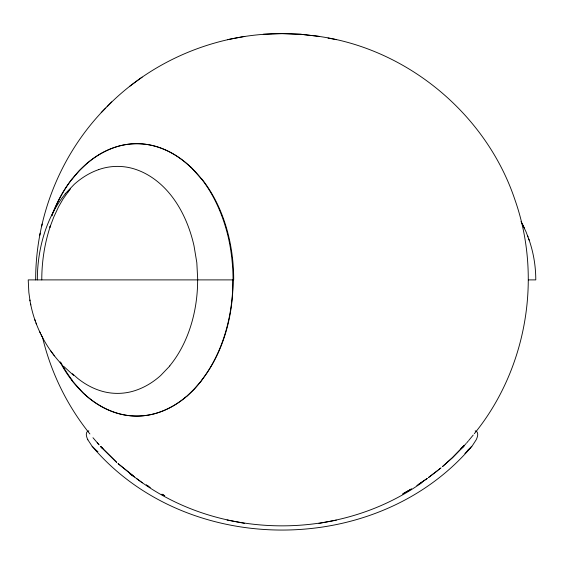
<?xml version="1.0" encoding="UTF-8"?>
<svg xmlns="http://www.w3.org/2000/svg" width="564" height="564" viewBox="0 0 564 564"><rect width="100%" height="100%" fill="white"/><g stroke="black" fill="none" stroke-linecap="round" stroke-linejoin="round"><path stroke-width="0.85" d="M53.065 212.854C60.82 193.374 72.509 175.08 88.95 161.812A139.597 98.707 -90 0 1 114.316 147.535C128.789 142.41 144.941 142.417 159.415 147.549A139.745 98.813 -90 0 1 184.759 161.833C198.042 172.535 208.264 186.628 215.758 201.87A138.899 98.221 90 0 1 228.681 239.023C240.476 294.182 229.266 359.762 184.752 397.965M41.778 279.892C41.764 261.611 44.612 243.317 50.393 225.974L49.921 227.271L53.799 216.978L58.557 206.826L62.956 199.155L68.907 190.759M35.673 279.892C35.539 216.414 61.06 153.246 105.672 108.041M41.609 226.488L42.152 223.993M39.79 235.251L40.241 233.165M51.916 215.822L52.776 213.594M473.238 435.027L468.684 440.533M474.331 433.681C526.741 369.314 542.497 277.692 514.819 199.452C485.343 111.594 402.527 44.676 310.172 35.342M71.945 179.281L79.362 170.61L87.096 163.222M201.792 380.503L194.368 389.174L186.635 396.562M67.454 192.557L70.444 188.94M467.281 450.735L472.265 445.835L476.178 439.807A25.62 21.594 41.3 0 0 477.172 437.347C478.032 435.189 478.23 431.284 475.191 430.847M466.745 442.825L468.19 441.133M65.163 193.819L74.321 184.259A116.17 82.147 -90 0 1 98.721 169.602M169.834 365.951L160.677 375.518A116.17 82.147 90 0 1 136.291 390.175C124.221 394.462 110.755 394.447 98.693 390.175A116.459 82.351 90 0 1 77.55 378.261L72.396 373.706M462.762 447.224L466.181 443.452M463.939 445.92L452.864 457.277L442.966 466.209M464.08 445.757L452.025 458.06L442.402 466.647M471.856 446.328C377.238 557.986 186.74 557.951 92.143 446.321L87.85 439.793M463.968 445.821L461.19 448.591M463.65 446.166L460.626 449.156M107.09 106.624C154.599 57.979 223.217 30.935 291.123 33.896M101.182 112.624L111.735 101.88M470.024 448.401L464.898 453.512M438.475 469.925L441.041 467.803M440.442 468.275L428.513 477.518L437.833 470.461M129.896 86.137L135.628 81.921M136.234 81.463L142.107 77.141M427.174 478.491L419.059 484.046M427.216 478.519L416.845 485.519M422.041 482.537C338.583 541.637 218.19 540.213 136.523 478.519M409.499 490.01L411.551 488.762M405.375 492.407L410.451 489.474M404 493.162L408.808 490.405M402.435 494.022L404.649 492.823M98.714 169.595C110.784 165.322 124.242 165.33 136.298 169.609A116.283 82.224 -90 0 1 160.677 184.273C170.194 192.803 177.625 203.442 183.251 214.87A115.754 81.85 90 0 1 194.016 245.833L196.822 262.662L197.731 279.892M244.769 36.392L227.377 39.691M318.956 523.434L336.32 520.156M88.837 430.825C85.799 431.263 85.996 435.168 86.856 437.326A25.662 21.629 -41.3 0 0 87.85 439.786M263.254 34.277L272.306 33.946M272.934 33.896L282 33.558L300.802 34.277L319.231 36.392M233.129 279.892L28.221 279.892L28.842 292.356L30.033 300.852M528.383 279.892L535.779 279.892C535.779 265.989 533.424 252.073 528.771 238.974M291.694 33.946L300.802 34.277L309.904 35.335M328.015 38.063L336.623 39.691M227.073 520.022L244.494 523.35M161.946 494.24L164.758 495.728L162.037 494.261M150.264 487.486L146.252 484.934L148.325 486.231M97.685 451.454L97.769 451.517A26.332 22.109 -47 0 0 97.924 451.637M97.325 451.2L96.966 450.939M134.408 476.961L129.48 473.323L142.396 482.84M133.259 475.931L117.939 463.495M132.787 475.565L118.355 463.848M96.705 450.742L92.143 446.321M73.616 375.405L63.542 366.226M116.762 462.445L100.448 446.35L116.431 462.142M101.365 447.217L102.874 448.676M100.956 446.787L102.81 448.591M190.554 166.775L201.82 179.31M92.975 437.713L99.102 444.862M97.255 442.825L98.848 444.587M61.025 363.604C53.051 354.911 46.213 345.154 41.031 334.551M71.924 380.474L83.169 393.009A135.72 96.063 -89.9 0 0 186.557 396.379M89.909 433.956C67.01 405.572 50.633 371.937 42.314 336.433M50.725 350.886L52.233 352.916M52.868 353.769L54.44 355.877M521.016 221.419L526.078 231.924L529.272 240.363M60.087 362.06C67.278 375.709 76.887 388.201 88.915 397.937A139.752 98.82 90 0 0 114.288 412.228C128.761 417.367 144.92 417.367 159.4 412.242A139.597 98.707 90 0 0 184.752 397.958M29.871 299.985C31.781 311.469 35.257 322.714 40.375 333.176M524.576 228.547L522.06 223.379M39.459 331.315L42.004 336.525M527.467 235.385L528.017 236.901M36.011 322.946L36.561 324.469M34.749 319.471L35.25 320.874M30.59 303.841L30.78 304.87M72.171 380.087A135.459 94.886 89.8 0 1 60.609 362.081M232.925 279.892A135.72 96.007 -90 0 1 201.637 380.256M201.954 179.098A135.459 96.677 -89.8 0 1 233.693 279.892M87.124 163.285A135.72 95.873 89.9 0 1 190.442 167.014M51.754 215.568A135.72 95.929 90 0 1 71.868 179.162M197.64 279.892A112.934 79.855 90 0 1 169.75 365.817M37.344 279.892A112.934 79.855 -90 0 1 65.241 193.96"/></g></svg>
